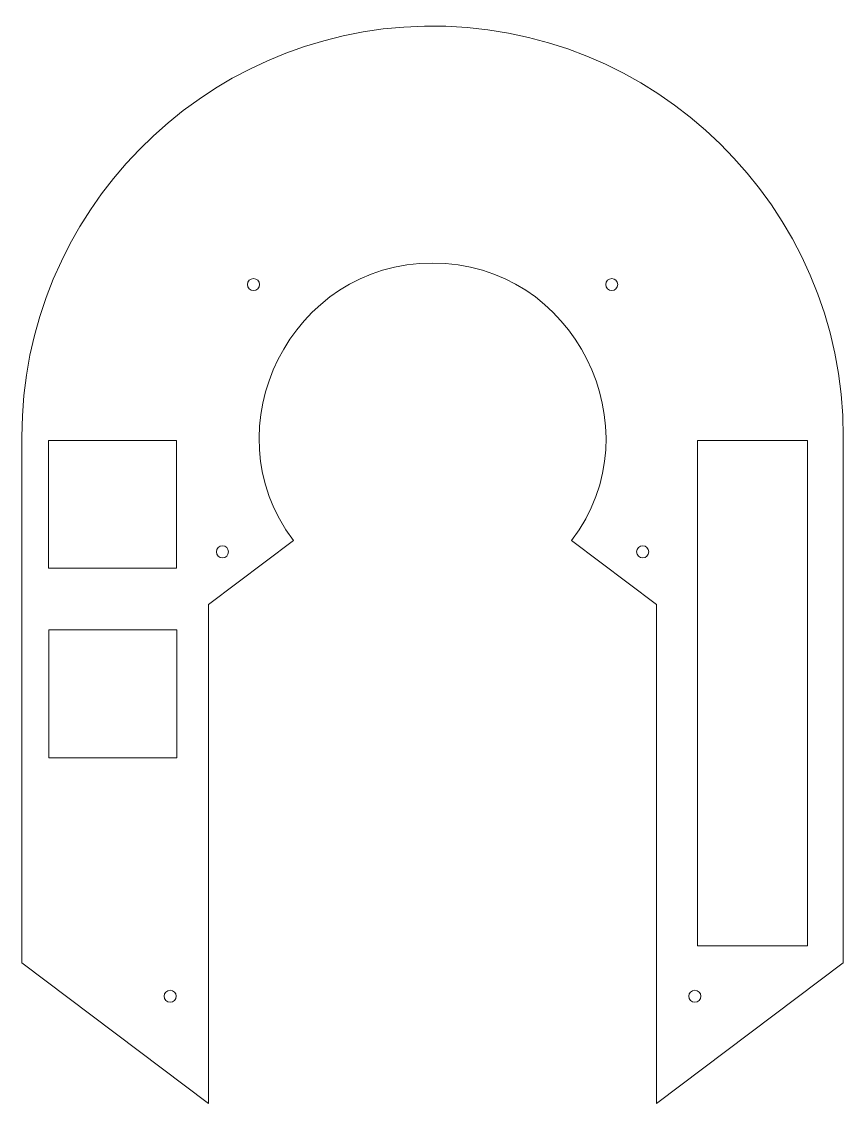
# Model space of a CAD drawing. Header units: millimetres. Extents: x 6 to 210, y -274 to -5.
import ezdxf

# ---------------------------------------------------------------- set-up
doc = ezdxf.new("R2010")
doc.units = ezdxf.units.MM
doc.header["$MEASUREMENT"] = 0
doc.layers.add('COM8_TexMex', color=7, linetype='Continuous', lineweight=0)

msp = doc.modelspace()

# ---------------------------------------------------------------- linework, layer by layer
at = {"layer": 'COM8_TexMex', "color": 18, "lineweight": 20, "true_color": 0x000000}
for points in [[(12.86, -140.76), (44.61, -140.76), (44.61, -109.01), (12.86, -109.01)], [(173.84, -234.42), (173.84, -177.5), (173.84, -109.01), (201.14, -109.01), (201.14, -140.76), (201.14, -234.42)], [(44.63, -187.75), (44.63, -156), (12.88, -156), (12.88, -187.75)]]:
    msp.add_lwpolyline(points, close=True, dxfattribs=at)
for centre in [(63.68, -70.35), (152.58, -70.35), (55.98, -136.66), (160.27, -136.66), (43.02, -246.96), (173.19, -246.96)]:
    msp.add_circle(centre, 1.5, dxfattribs=at)
msp.add_open_spline([(6.21, -238.62), (6.21, -238.62), (6.21, -108.12), (6.21, -108.12), (6.16, -52.76), (50.81, -7.24), (106.15, -6.22), (163.08, -5.1), (210.06, -51.18), (210.04, -108.12), (210.04, -108.12), (210.04, -238.62), (210.04, -238.62), (210.04, -238.62), (163.69, -273.53), (163.69, -273.53), (163.69, -273.53), (163.69, -149.72), (163.69, -149.72), (163.69, -149.72), (142.64, -133.86), (142.64, -133.86), (163.81, -106.04), (143.08, -64.72), (108.13, -65.06), (73.17, -64.72), (52.44, -106.04), (73.62, -133.86), (73.62, -133.86), (52.56, -149.72), (52.56, -149.72), (52.56, -149.72), (52.56, -273.53), (52.56, -273.53), (52.56, -273.53), (6.21, -238.62), (6.21, -238.62)], degree=3, knots=[0, 0, 0, 0, 1, 1, 1, 2, 2, 2, 3, 3, 3, 4, 4, 4, 5, 5, 5, 6, 6, 6, 7, 7, 7, 8, 8, 8, 9, 9, 9, 10, 10, 10, 11, 11, 11, 12, 12, 12, 12], dxfattribs=at)

doc.saveas('drawing.dxf')
